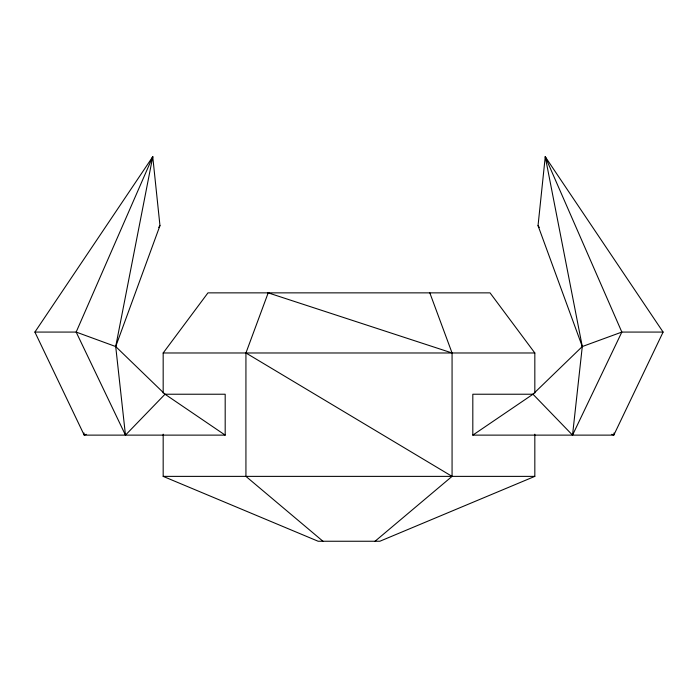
<?xml version="1.0" encoding="UTF-8"?>
<svg xmlns="http://www.w3.org/2000/svg" width="698" height="698" viewBox="0 0 698 698"><rect width="100%" height="100%" fill="white"/><g stroke="black" fill="none" stroke-linecap="round" stroke-linejoin="round"><path stroke-width="1.05" d="M472.816 435.124L532.984 394.23L572.535 435.124L582.289 346.548L538.036 225.629L545.251 156.753L663.1 332.074L613.795 435.124L472.816 435.124L472.816 394.23L533.412 394.23M614.031 432.969L613.795 435.124L611.78 434.304M225.184 435.124L165.016 394.23L125.466 435.124L115.711 346.548L152.749 156.753L34.9 332.074L84.205 435.124L225.184 435.124L225.184 394.23L164.588 394.23M165.016 394.23L115.711 346.548L159.964 225.629L152.749 156.753L76.161 332.074L125.466 435.124M322.947 541.247L245.932 476.376L245.932 352.979L268.189 292.863L452.068 352.979L452.068 476.376L375.053 541.247M151.501 159.772L152.749 156.753M572.535 435.124L621.839 332.074L545.251 156.753L582.289 346.548L532.984 394.23M158.708 227.408L159.964 225.629M163.175 393.035L163.175 352.979L207.96 292.863L490.04 292.863L534.825 352.979L534.825 393.035M534.825 434.165L534.825 476.376L379.869 541.247L318.131 541.247L163.175 476.376L163.175 434.165M86.22 434.304L84.205 435.124L83.969 432.969M582.289 346.548L621.839 332.074L663.1 332.074M34.9 332.074L76.161 332.074L115.711 346.548M163.175 352.979L534.825 352.979M163.175 476.376L534.825 476.376M267.474 292.863L269.55 293.535M245.932 352.979L452.068 476.376M538.036 225.629L539.292 227.408M545.251 156.753L546.499 159.772M429.811 292.863L452.068 352.979"/></g></svg>
